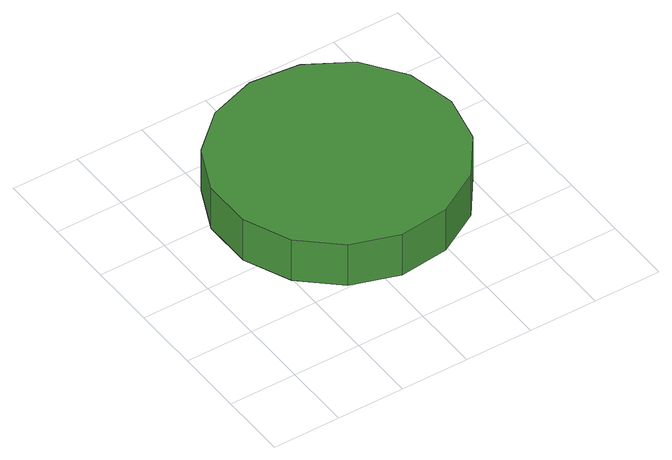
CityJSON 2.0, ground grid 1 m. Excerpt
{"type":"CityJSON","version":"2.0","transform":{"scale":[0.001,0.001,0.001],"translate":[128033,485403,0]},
"CityObjects":{
"tree1":{"type":"SolitaryVegetationObject","attributes":{"function":"something"},"geometry":[{"type":"MultiSurface","lod":"1","boundaries":[[[0,1,2,3,4,5,6,7,8,9,10,11,12,13,14]],[[15,16,17,18,19,20,21,22,23,24,25,26,27,28,29]],[[0,29,28,1]],[[1,28,27,2]],[[2,27,26,3]],[[3,26,25,4]],[[4,25,24,5]],[[5,24,23,6]],[[6,23,22,7]],[[7,22,21,8]],[[8,21,20,9]],[[9,20,19,10]],[[10,19,18,11]],[[11,18,17,12]],[[12,17,16,13]],[[13,16,15,14]],[[14,15,29,0]]]}]}
},
"vertices":[
[4184,2570,970],[4031,3289,970],[3599,3884,970],[2961,4252,970],[2230,4329,970],[1530,4102,970],[983,3609,970],[684,2937,970],[684,2202,970],[983,1530,970],[1530,1037,970],[2230,810,970],[2961,887,970],[3599,1255,970],[4031,1850,970],[4031,1850,263],[3599,1255,263],[2961,887,263],[2230,810,263],[1530,1037,263],[983,1530,263],[684,2202,263],[684,2937,263],[983,3609,263],[1530,4102,263],[2230,4329,263],[2961,4252,263],[3599,3884,263],[4031,3289,263],[4184,2570,263]
]}
